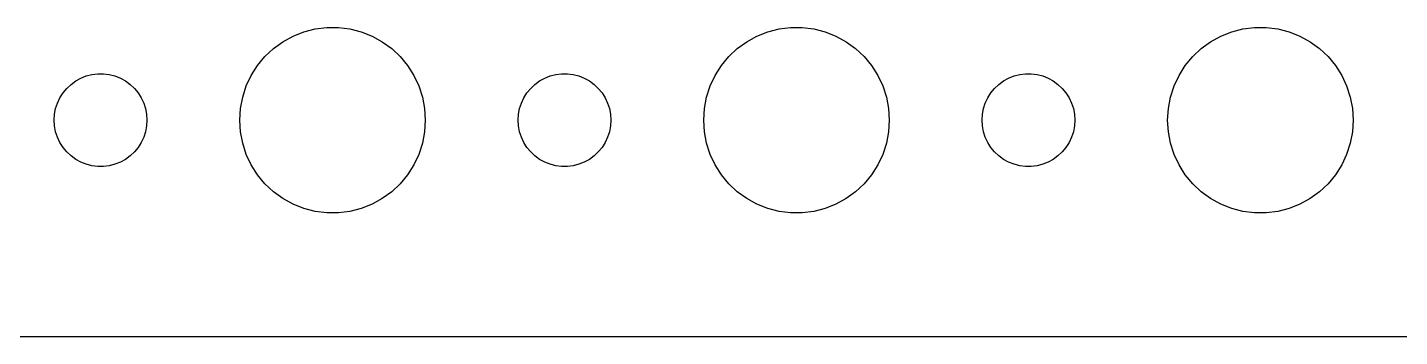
# Model space of a CAD drawing. Header units: metres. Extents: x -180 to 180, y -37 to 37.
# Drawn here: x -137.37 to -93, y -36.99 to -27.01 of the extents above; entities that cross this region are included whole.
import ezdxf

# ---------------------------------------------------------------- set-up
doc = ezdxf.new("R2010")
doc.units = ezdxf.units.M

msp = doc.modelspace()

# ---------------------------------------------------------------- linework, layer by layer
for p, q in [((-128.427, -27.1468), (-128.062, -27.0531)), ((-128.062, -27.0531), (-127.688, -27.0059)), ((-127.688, -27.0059), (-127.312, -27.0059)), ((-127.312, -27.0059), (-126.938, -27.0531)), ((-126.938, -27.0531), (-126.573, -27.1468)), ((-113.427, -27.1468), (-113.062, -27.0531)), ((-113.062, -27.0531), (-112.688, -27.0059)), ((-112.688, -27.0059), (-112.312, -27.0059)), ((-112.312, -27.0059), (-111.938, -27.0531)), ((-111.938, -27.0531), (-111.573, -27.1468)), ((-98.427, -27.1468), (-98.0621, -27.0531)), ((-98.0621, -27.0531), (-97.6884, -27.0059)), ((-97.6884, -27.0059), (-97.3116, -27.0059)), ((-97.3116, -27.0059), (-96.9379, -27.0531)), ((-96.9379, -27.0531), (-96.573, -27.1468)), ((-129.412, -27.6884), (-129.107, -27.467)), ((-129.107, -27.467), (-128.777, -27.2855)), ((-128.777, -27.2855), (-128.427, -27.1468)), ((-126.573, -27.1468), (-126.223, -27.2855)), ((-126.223, -27.2855), (-125.893, -27.467)), ((-125.893, -27.467), (-125.588, -27.6884)), ((-114.412, -27.6884), (-114.107, -27.467)), ((-114.107, -27.467), (-113.777, -27.2855)), ((-113.777, -27.2855), (-113.427, -27.1468)), ((-111.573, -27.1468), (-111.223, -27.2855)), ((-111.223, -27.2855), (-110.893, -27.467)), ((-110.893, -27.467), (-110.588, -27.6884)), ((-99.4123, -27.6884), (-99.1075, -27.467)), ((-99.1075, -27.467), (-98.7773, -27.2855)), ((-98.7773, -27.2855), (-98.427, -27.1468)), ((-96.573, -27.1468), (-96.2227, -27.2855)), ((-96.2227, -27.2855), (-95.8925, -27.467)), ((-95.8925, -27.467), (-95.5877, -27.6884)), ((-129.927, -28.2366), (-129.687, -27.9464)), ((-129.687, -27.9464), (-129.412, -27.6884)), ((-125.588, -27.6884), (-125.313, -27.9464)), ((-125.313, -27.9464), (-125.073, -28.2366)), ((-114.927, -28.2366), (-114.687, -27.9464)), ((-114.687, -27.9464), (-114.412, -27.6884)), ((-110.588, -27.6884), (-110.313, -27.9464)), ((-110.313, -27.9464), (-110.073, -28.2366)), ((-99.927, -28.2366), (-99.6869, -27.9464)), ((-99.6869, -27.9464), (-99.4123, -27.6884)), ((-95.5877, -27.6884), (-95.3131, -27.9464)), ((-95.3131, -27.9464), (-95.073, -28.2366)), ((-130.129, -28.5547), (-129.927, -28.2366)), ((-125.073, -28.2366), (-124.871, -28.5547)), ((-115.129, -28.5547), (-114.927, -28.2366)), ((-110.073, -28.2366), (-109.871, -28.5547)), ((-100.129, -28.5547), (-99.927, -28.2366)), ((-95.073, -28.2366), (-94.8711, -28.5547)), ((-135.956, -28.8442), (-135.804, -28.7335)), ((-135.804, -28.7335), (-135.639, -28.6427)), ((-135.639, -28.6427), (-135.464, -28.5734)), ((-135.464, -28.5734), (-135.281, -28.5266)), ((-135.281, -28.5266), (-135.094, -28.503)), ((-135.094, -28.503), (-134.906, -28.503)), ((-134.906, -28.503), (-134.719, -28.5266)), ((-134.719, -28.5266), (-134.536, -28.5734)), ((-134.536, -28.5734), (-134.361, -28.6427)), ((-134.361, -28.6427), (-134.196, -28.7335)), ((-134.196, -28.7335), (-134.044, -28.8442)), ((-130.289, -28.8956), (-130.129, -28.5547)), ((-124.871, -28.5547), (-124.711, -28.8956)), ((-120.956, -28.8442), (-120.804, -28.7335)), ((-120.804, -28.7335), (-120.639, -28.6427)), ((-120.639, -28.6427), (-120.464, -28.5734)), ((-120.464, -28.5734), (-120.281, -28.5266)), ((-120.281, -28.5266), (-120.094, -28.503)), ((-120.094, -28.503), (-119.906, -28.503)), ((-119.906, -28.503), (-119.719, -28.5266)), ((-119.719, -28.5266), (-119.536, -28.5734)), ((-119.536, -28.5734), (-119.361, -28.6427)), ((-119.361, -28.6427), (-119.196, -28.7335)), ((-119.196, -28.7335), (-119.044, -28.8442)), ((-115.289, -28.8956), (-115.129, -28.5547)), ((-109.871, -28.5547), (-109.711, -28.8956)), ((-105.956, -28.8442), (-105.804, -28.7335)), ((-105.804, -28.7335), (-105.639, -28.6427)), ((-105.639, -28.6427), (-105.464, -28.5734)), ((-105.464, -28.5734), (-105.281, -28.5266)), ((-105.281, -28.5266), (-105.094, -28.503)), ((-105.094, -28.503), (-104.906, -28.503)), ((-104.906, -28.503), (-104.719, -28.5266)), ((-104.719, -28.5266), (-104.536, -28.5734)), ((-104.536, -28.5734), (-104.361, -28.6427)), ((-104.361, -28.6427), (-104.196, -28.7335)), ((-104.196, -28.7335), (-104.044, -28.8442)), ((-100.289, -28.8956), (-100.129, -28.5547)), ((-94.8711, -28.5547), (-94.7107, -28.8956)), ((-136.395, -29.4478), (-136.314, -29.2774)), ((-136.314, -29.2774), (-136.214, -29.1183)), ((-136.214, -29.1183), (-136.093, -28.9732)), ((-136.093, -28.9732), (-135.956, -28.8442)), ((-134.044, -28.8442), (-133.907, -28.9732)), ((-133.907, -28.9732), (-133.786, -29.1183)), ((-133.786, -29.1183), (-133.686, -29.2774)), ((-133.686, -29.2774), (-133.605, -29.4478)), ((-130.476, -29.624), (-130.406, -29.2539)), ((-130.406, -29.2539), (-130.289, -28.8956)), ((-124.711, -28.8956), (-124.594, -29.2539)), ((-124.594, -29.2539), (-124.524, -29.624)), ((-121.395, -29.4478), (-121.314, -29.2774)), ((-121.314, -29.2774), (-121.214, -29.1183)), ((-121.214, -29.1183), (-121.093, -28.9732)), ((-121.093, -28.9732), (-120.956, -28.8442)), ((-119.044, -28.8442), (-118.907, -28.9732)), ((-118.907, -28.9732), (-118.786, -29.1183)), ((-118.786, -29.1183), (-118.686, -29.2774)), ((-118.686, -29.2774), (-118.605, -29.4478)), ((-115.476, -29.624), (-115.406, -29.2539)), ((-115.406, -29.2539), (-115.289, -28.8956)), ((-109.711, -28.8956), (-109.594, -29.2539)), ((-109.594, -29.2539), (-109.524, -29.624)), ((-106.395, -29.4478), (-106.314, -29.2774)), ((-106.314, -29.2774), (-106.214, -29.1183)), ((-106.214, -29.1183), (-106.093, -28.9732)), ((-106.093, -28.9732), (-105.956, -28.8442)), ((-104.044, -28.8442), (-103.907, -28.9732)), ((-103.907, -28.9732), (-103.786, -29.1183)), ((-103.786, -29.1183), (-103.686, -29.2774)), ((-103.686, -29.2774), (-103.605, -29.4478)), ((-100.476, -29.624), (-100.406, -29.2539)), ((-100.406, -29.2539), (-100.289, -28.8956)), ((-94.7107, -28.8956), (-94.5943, -29.2539)), ((-94.5943, -29.2539), (-94.5237, -29.624)), ((-136.488, -29.812), (-136.453, -29.627)), ((-136.453, -29.627), (-136.395, -29.4478)), ((-133.605, -29.4478), (-133.547, -29.627)), ((-133.547, -29.627), (-133.512, -29.812)), ((-130.5, -30), (-130.476, -29.624)), ((-124.524, -29.624), (-124.5, -30)), ((-121.488, -29.812), (-121.453, -29.627)), ((-121.453, -29.627), (-121.395, -29.4478)), ((-118.605, -29.4478), (-118.547, -29.627)), ((-118.547, -29.627), (-118.512, -29.812)), ((-115.5, -30), (-115.476, -29.624)), ((-109.524, -29.624), (-109.5, -30)), ((-106.488, -29.812), (-106.453, -29.627)), ((-106.453, -29.627), (-106.395, -29.4478)), ((-103.605, -29.4478), (-103.547, -29.627)), ((-103.547, -29.627), (-103.512, -29.812)), ((-100.5, -30), (-100.476, -29.624)), ((-94.5237, -29.624), (-94.5, -30)), ((-136.5, -30), (-136.488, -29.812)), ((-136.488, -30.188), (-136.5, -30)), ((-133.512, -29.812), (-133.5, -30)), ((-133.5, -30), (-133.512, -30.188)), ((-130.476, -30.376), (-130.5, -30)), ((-124.5, -30), (-124.524, -30.376)), ((-121.5, -30), (-121.488, -29.812)), ((-121.488, -30.188), (-121.5, -30)), ((-118.512, -29.812), (-118.5, -30)), ((-118.5, -30), (-118.512, -30.188)), ((-115.476, -30.376), (-115.5, -30)), ((-109.5, -30), (-109.524, -30.376)), ((-106.5, -30), (-106.488, -29.812)), ((-106.488, -30.188), (-106.5, -30)), ((-103.512, -29.812), (-103.5, -30)), ((-103.5, -30), (-103.512, -30.188)), ((-100.476, -30.376), (-100.5, -30)), ((-94.5, -30), (-94.5237, -30.376)), ((-136.453, -30.373), (-136.488, -30.188)), ((-136.395, -30.5522), (-136.453, -30.373)), ((-136.314, -30.7226), (-136.395, -30.5522)), ((-133.605, -30.5522), (-133.686, -30.7226)), ((-133.547, -30.373), (-133.605, -30.5522)), ((-133.512, -30.188), (-133.547, -30.373)), ((-130.406, -30.7461), (-130.476, -30.376)), ((-124.524, -30.376), (-124.594, -30.7461)), ((-121.453, -30.373), (-121.488, -30.188)), ((-121.395, -30.5522), (-121.453, -30.373)), ((-121.314, -30.7226), (-121.395, -30.5522)), ((-118.605, -30.5522), (-118.686, -30.7226)), ((-118.547, -30.373), (-118.605, -30.5522)), ((-118.512, -30.188), (-118.547, -30.373)), ((-115.406, -30.7461), (-115.476, -30.376)), ((-109.524, -30.376), (-109.594, -30.7461)), ((-106.453, -30.373), (-106.488, -30.188)), ((-106.395, -30.5522), (-106.453, -30.373)), ((-106.314, -30.7226), (-106.395, -30.5522)), ((-103.605, -30.5522), (-103.686, -30.7226)), ((-103.547, -30.373), (-103.605, -30.5522)), ((-103.512, -30.188), (-103.547, -30.373)), ((-100.406, -30.7461), (-100.476, -30.376)), ((-94.5237, -30.376), (-94.5943, -30.7461)), ((-136.214, -30.8817), (-136.314, -30.7226)), ((-136.093, -31.0268), (-136.214, -30.8817)), ((-135.956, -31.1558), (-136.093, -31.0268)), ((-133.907, -31.0268), (-134.044, -31.1558)), ((-133.786, -30.8817), (-133.907, -31.0268)), ((-133.686, -30.7226), (-133.786, -30.8817)), ((-130.289, -31.1044), (-130.406, -30.7461)), ((-124.594, -30.7461), (-124.711, -31.1044)), ((-121.214, -30.8817), (-121.314, -30.7226)), ((-121.093, -31.0268), (-121.214, -30.8817)), ((-120.956, -31.1558), (-121.093, -31.0268)), ((-118.907, -31.0268), (-119.044, -31.1558)), ((-118.786, -30.8817), (-118.907, -31.0268)), ((-118.686, -30.7226), (-118.786, -30.8817)), ((-115.289, -31.1044), (-115.406, -30.7461)), ((-109.594, -30.7461), (-109.711, -31.1044)), ((-106.214, -30.8817), (-106.314, -30.7226)), ((-106.093, -31.0268), (-106.214, -30.8817)), ((-105.956, -31.1558), (-106.093, -31.0268)), ((-103.907, -31.0268), (-104.044, -31.1558)), ((-103.786, -30.8817), (-103.907, -31.0268)), ((-103.686, -30.7226), (-103.786, -30.8817)), ((-100.289, -31.1044), (-100.406, -30.7461)), ((-94.5943, -30.7461), (-94.7107, -31.1044)), ((-135.804, -31.2665), (-135.956, -31.1558)), ((-135.639, -31.3572), (-135.804, -31.2665)), ((-135.464, -31.4266), (-135.639, -31.3572)), ((-135.281, -31.4734), (-135.464, -31.4266)), ((-135.094, -31.497), (-135.281, -31.4734)), ((-134.906, -31.497), (-135.094, -31.497)), ((-134.719, -31.4734), (-134.906, -31.497)), ((-134.536, -31.4266), (-134.719, -31.4734)), ((-134.361, -31.3572), (-134.536, -31.4266)), ((-134.196, -31.2665), (-134.361, -31.3572)), ((-134.044, -31.1558), (-134.196, -31.2665)), ((-130.129, -31.4453), (-130.289, -31.1044)), ((-129.927, -31.7634), (-130.129, -31.4453)), ((-124.871, -31.4453), (-125.073, -31.7634)), ((-124.711, -31.1044), (-124.871, -31.4453)), ((-120.804, -31.2665), (-120.956, -31.1558)), ((-120.639, -31.3572), (-120.804, -31.2665)), ((-120.464, -31.4266), (-120.639, -31.3572)), ((-120.281, -31.4734), (-120.464, -31.4266)), ((-120.094, -31.497), (-120.281, -31.4734)), ((-119.906, -31.497), (-120.094, -31.497)), ((-119.719, -31.4734), (-119.906, -31.497)), ((-119.536, -31.4266), (-119.719, -31.4734)), ((-119.361, -31.3572), (-119.536, -31.4266)), ((-119.196, -31.2665), (-119.361, -31.3572)), ((-119.044, -31.1558), (-119.196, -31.2665)), ((-115.129, -31.4453), (-115.289, -31.1044)), ((-114.927, -31.7634), (-115.129, -31.4453)), ((-109.871, -31.4453), (-110.073, -31.7634)), ((-109.711, -31.1044), (-109.871, -31.4453)), ((-105.804, -31.2665), (-105.956, -31.1558)), ((-105.639, -31.3572), (-105.804, -31.2665)), ((-105.464, -31.4266), (-105.639, -31.3572)), ((-105.281, -31.4734), (-105.464, -31.4266)), ((-105.094, -31.497), (-105.281, -31.4734)), ((-104.906, -31.497), (-105.094, -31.497)), ((-104.719, -31.4734), (-104.906, -31.497)), ((-104.536, -31.4266), (-104.719, -31.4734)), ((-104.361, -31.3572), (-104.536, -31.4266)), ((-104.196, -31.2665), (-104.361, -31.3572)), ((-104.044, -31.1558), (-104.196, -31.2665)), ((-100.129, -31.4453), (-100.289, -31.1044)), ((-99.927, -31.7634), (-100.129, -31.4453)), ((-94.8711, -31.4453), (-95.073, -31.7634)), ((-94.7107, -31.1044), (-94.8711, -31.4453)), ((-129.687, -32.0536), (-129.927, -31.7634)), ((-125.073, -31.7634), (-125.313, -32.0536)), ((-114.687, -32.0536), (-114.927, -31.7634)), ((-110.073, -31.7634), (-110.313, -32.0536)), ((-99.6869, -32.0536), (-99.927, -31.7634)), ((-95.073, -31.7634), (-95.3131, -32.0536)), ((-129.412, -32.3115), (-129.687, -32.0536)), ((-129.107, -32.533), (-129.412, -32.3115)), ((-125.588, -32.3115), (-125.893, -32.533)), ((-125.313, -32.0536), (-125.588, -32.3115)), ((-114.412, -32.3115), (-114.687, -32.0536)), ((-114.107, -32.533), (-114.412, -32.3115)), ((-110.588, -32.3115), (-110.893, -32.533)), ((-110.313, -32.0536), (-110.588, -32.3115)), ((-99.4123, -32.3115), (-99.6869, -32.0536)), ((-99.1075, -32.533), (-99.4123, -32.3115)), ((-95.5877, -32.3115), (-95.8925, -32.533)), ((-95.3131, -32.0536), (-95.5877, -32.3115)), ((-128.777, -32.7145), (-129.107, -32.533)), ((-128.427, -32.8532), (-128.777, -32.7145)), ((-126.223, -32.7145), (-126.573, -32.8532)), ((-125.893, -32.533), (-126.223, -32.7145)), ((-113.777, -32.7145), (-114.107, -32.533)), ((-113.427, -32.8532), (-113.777, -32.7145)), ((-111.223, -32.7145), (-111.573, -32.8532)), ((-110.893, -32.533), (-111.223, -32.7145)), ((-98.7773, -32.7145), (-99.1075, -32.533)), ((-98.427, -32.8532), (-98.7773, -32.7145)), ((-96.2227, -32.7145), (-96.573, -32.8532)), ((-95.8925, -32.533), (-96.2227, -32.7145)), ((-128.062, -32.9469), (-128.427, -32.8532)), ((-127.688, -32.9941), (-128.062, -32.9469)), ((-127.312, -32.9941), (-127.688, -32.9941)), ((-126.938, -32.9469), (-127.312, -32.9941)), ((-126.573, -32.8532), (-126.938, -32.9469)), ((-113.062, -32.9469), (-113.427, -32.8532)), ((-112.688, -32.9941), (-113.062, -32.9469)), ((-112.312, -32.9941), (-112.688, -32.9941)), ((-111.938, -32.9469), (-112.312, -32.9941)), ((-111.573, -32.8532), (-111.938, -32.9469)), ((-98.0621, -32.9469), (-98.427, -32.8532)), ((-97.6884, -32.9941), (-98.0621, -32.9469)), ((-97.3116, -32.9941), (-97.6884, -32.9941)), ((-96.9379, -32.9469), (-97.3116, -32.9941)), ((-96.573, -32.8532), (-96.9379, -32.9469)), ((-174.814, -36.9901), (174.814, -36.9901))]:
    msp.add_line(p, q)

doc.saveas('drawing.dxf')
